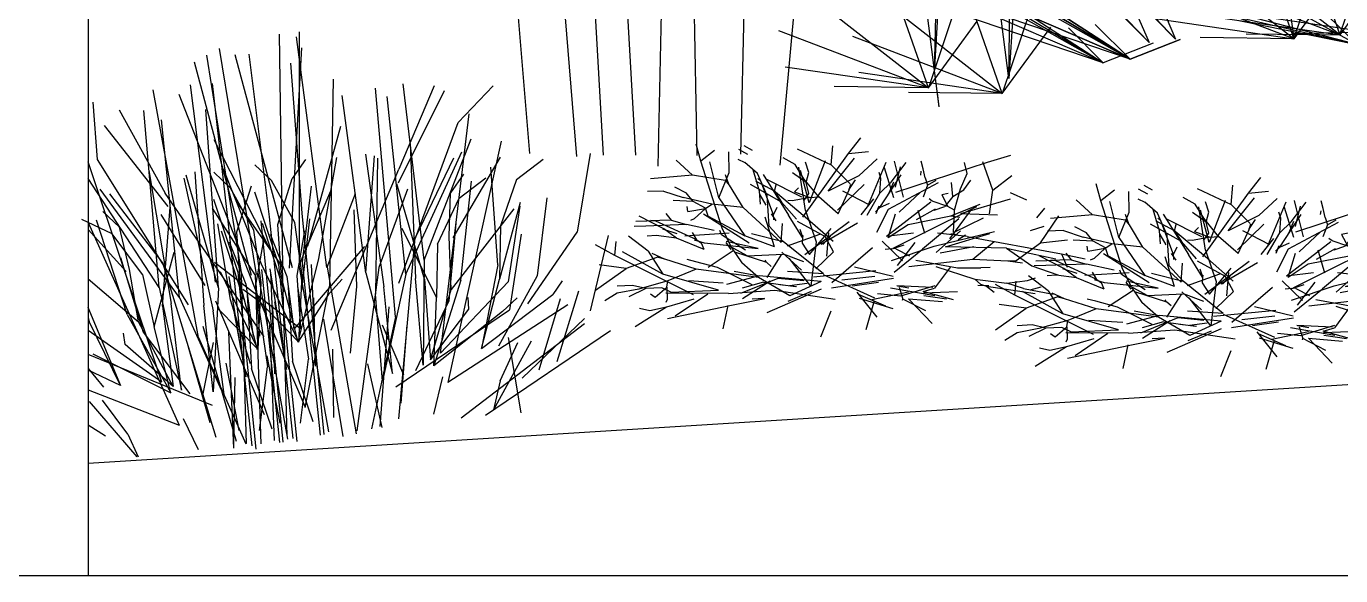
# Model space of a CAD drawing. Header units: millimetres. Extents: x 465413 to 948826, y 2516576 to 3795663.
# Drawn here: x 933660 to 934732, y 2760251 to 2760699 of the extents above; entities that cross this region are included whole.
import ezdxf

# ---------------------------------------------------------------- set-up
doc = ezdxf.new("R2010")
doc.units = ezdxf.units.MM
for name, color, linetype in [('A_Plants', 114, 'Continuous'), ('MUR-POH', 64, 'Continuous'), ('MUR_REZ', 3, 'Continuous'), ('PLO_LIN', 6, 'Continuous')]:
    doc.layers.add(name, color=color, linetype=linetype)

# ---------------------------------------------------------------- blocks, each defined once
blk = doc.blocks.new('krik5')
at = {"layer": 'A_Plants'}
for p, q in [((897153.5, 2750389.6), (897148.3, 2750408.5)), ((897163.5, 2750372.9), (897164.7, 2750395.2)), ((897145.2, 2750364.8), (897136.5, 2750385.4)), ((897153.5, 2750389.6), (897142.4, 2750393.4)), ((897160.8, 2750345), (897149.6, 2750384.7)), ((897172.3, 2750313.6), (897153.5, 2750389.6)), ((897163.5, 2750372.9), (897184.7, 2750389.3)), ((897127.3, 2750356.8), (897121.1, 2750380.6)), ((897150.4, 2750352.2), (897163.5, 2750372.9)), ((897174, 2750365.4), (897177, 2750376.9)), ((897184, 2750371.2), (897191.6, 2750378.2)), ((897130.9, 2750326.8), (897122.5, 2750366)), ((897125.7, 2750362.2), (897127.8, 2750371.4)), ((897133.5, 2750360.5), (897135.3, 2750367.2)), ((897160.8, 2750345), (897145.2, 2750364.8)), ((897205.9, 2750350.8), (897199.1, 2750363.8)), ((897127.3, 2750356.8), (897132.4, 2750343.6)), ((897132.4, 2750343.6), (897133.5, 2750360.5)), ((897150.6, 2750345.6), (897148, 2750357.4)), ((897150.4, 2750345.5), (897150.2, 2750352.2)), ((897208.8, 2750336.8), (897219.8, 2750353)), ((897231.8, 2750333.9), (897236.3, 2750353.2)), ((897137.2, 2750317.6), (897132.4, 2750343.6)), ((897153.7, 2750317), (897150.4, 2750345.5)), ((897160.8, 2750345), (897165, 2750295.5)), ((897191.3, 2750309.7), (897200.7, 2750350.6)), ((897130.9, 2750326.8), (897125.8, 2750332.7)), ((897145.9, 2750330.9), (897146.2, 2750323.2)), ((897153.7, 2750317), (897166.9, 2750335.3)), ((897165, 2750295.5), (897173.6, 2750332.3)), ((897166.1, 2750286.2), (897175, 2750336.2)), ((897191.3, 2750309.7), (897188.3, 2750339.3)), ((897189.6, 2750333), (897208.8, 2750336.8)), ((897208.8, 2750336.8), (897232.3, 2750330.1)), ((897211.8, 2750257.8), (897231.8, 2750333.9)), ((897132.8, 2750322), (897130.9, 2750326.8)), ((897132.2, 2750319.9), (897131.3, 2750328.8)), ((897137.2, 2750317.6), (897132.8, 2750322)), ((897147.4, 2750304.1), (897146.2, 2750323.2)), ((897176.3, 2750302.7), (897186.6, 2750327.8)), ((897195.9, 2750322.6), (897176.8, 2750277.7)), ((897189.9, 2750301.3), (897197.9, 2750325.8)), ((897210.4, 2750313.3), (897218, 2750319.4)), ((897149.4, 2750286.5), (897137.2, 2750317.6)), ((897150.9, 2750264.6), (897153.7, 2750317)), ((897160.4, 2750290.9), (897163.8, 2750318.6)), ((897160.9, 2750287.5), (897177.1, 2750308.5)), ((897170.4, 2750306.2), (897173.7, 2750312.4)), ((897193.1, 2750317.2), (897171.2, 2750299)), ((897172.3, 2750313.6), (897176.4, 2750289.6)), ((897189.9, 2750301.3), (897188.5, 2750308.7)), ((897194.4, 2750304.6), (897211.5, 2750310.5)), ((897205.5, 2750303.8), (897210.4, 2750313.3)), ((897211.5, 2750310.5), (897223.6, 2750316.7)), ((897223.6, 2750316.7), (897232.6, 2750315.1)), ((897121.4, 2750299.2), (897129.6, 2750275)), ((897127.8, 2750302.9), (897128.4, 2750275.3)), ((897148.4, 2750298.4), (897131.9, 2750284.4)), ((897155.7, 2750270.7), (897147.4, 2750304.1)), ((897187.1, 2750307.8), (897164.2, 2750276.7)), ((897175.6, 2750300.4), (897174.4, 2750305.9)), ((897176.3, 2750302.7), (897194.4, 2750304.6)), ((897185.1, 2750266.1), (897189.9, 2750301.3)), ((897194.4, 2750304.6), (897197.6, 2750299.3)), ((897207.4, 2750294.9), (897197.6, 2750299.3)), ((897197.6, 2750299.3), (897202.8, 2750286.8)), ((897205.5, 2750303.8), (897197.8, 2750296.8)), ((897205.5, 2750303.8), (897217, 2750303.6)), ((897208.1, 2750300.3), (897207.4, 2750294.9)), ((897124.6, 2750262.9), (897120.6, 2750290.3)), ((897126.5, 2750275.5), (897122.5, 2750293.6)), ((897188.7, 2750273.3), (897196.3, 2750289.2)), ((897195.3, 2750288), (897197.8, 2750296.8)), ((897217.3, 2750292.7), (897198.1, 2750250.6)), ((897202.8, 2750286.8), (897204.8, 2750284.4)), ((897215.9, 2750283.8), (897219.7, 2750291.2)), ((897124.6, 2750262.9), (897103.2, 2750280.7)), ((897113.9, 2750276.2), (897124.6, 2750258.2)), ((897125.7, 2750284.3), (897134.1, 2750248.6)), ((897127.4, 2750256.7), (897134, 2750285)), ((897129.6, 2750275), (897131.9, 2750284.4)), ((897132.5, 2750283), (897135.7, 2750254)), ((897146.9, 2750252.5), (897164.2, 2750276.7)), ((897156.5, 2750250.9), (897166.1, 2750286.2)), ((897176.8, 2750277.7), (897166.1, 2750252.4)), ((897176.5, 2750247.9), (897202.2, 2750285.8)), ((897176.9, 2750279.4), (897195.8, 2750275.1)), ((897195.5, 2750259.5), (897210.6, 2750277.7)), ((897215.9, 2750283.8), (897206.4, 2750279.6)), ((897222.1, 2750282.4), (897215.9, 2750283.8)), ((897222.1, 2750282.4), (897229.6, 2750281.1)), ((897224.6, 2750278.8), (897227.6, 2750279.3)), ((897229.6, 2750281.1), (897235.8, 2750280)), ((897169.9, 2750270.8), (897152.2, 2750255.1)), ((897165.8, 2750255), (897159.5, 2750265.8)), ((897175.4, 2750249.2), (897185.1, 2750266.1)), ((897176.5, 2750247.9), (897177.9, 2750270.1)), ((897220.2, 2750254.4), (897235.6, 2750267.5)), ((897123.6, 2750257.9), (897124.6, 2750258.2)), ((897134.3, 2750255.8), (897124.6, 2750258.2)), ((897130, 2750263.1), (897125.5, 2750233)), ((897130.3, 2750237.7), (897127.4, 2750256.7)), ((897135.5, 2750254.5), (897133.4, 2750263.6)), ((897155.6, 2750259.8), (897172.6, 2750244.2)), ((897165.8, 2750255), (897166.2, 2750252.9)), ((897166.2, 2750252.9), (897168.7, 2750262)), ((897175.4, 2750249.2), (897194.4, 2750256.3)), ((897200.1, 2750243.9), (897225.6, 2750262.9)), ((897207.3, 2750255.7), (897232.3, 2750249.7)), ((897207.4, 2750263.6), (897230.5, 2750259.3)), ((897211.7, 2750252.3), (897220.5, 2750256.6)), ((897216.1, 2750257.7), (897232.4, 2750262.7)), ((897230.5, 2750259.3), (897237.3, 2750258.1)), ((897117.2, 2750249.8), (897127.2, 2750222.8)), ((897119.6, 2750244), (897130.6, 2750222.2)), ((897137.3, 2750200.6), (897142.1, 2750251.5)), ((897143.5, 2750251.4), (897153, 2750220.3)), ((897166, 2750251.8), (897165.8, 2750246.1)), ((897166, 2750251.8), (897166.2, 2750252.9)), ((897198.1, 2750250.6), (897179.9, 2750239.9)), ((897194.7, 2750233.2), (897211.9, 2750244.7)), ((897197, 2750240.2), (897200.1, 2750243.9)), ((897200.1, 2750243.9), (897203.3, 2750252)), ((897201.9, 2750234.2), (897236.7, 2750251.3)), ((897220.2, 2750254.4), (897211.9, 2750244.7)), ((897211.9, 2750244.7), (897223.7, 2750246.3)), ((897223.7, 2750246.3), (897228.7, 2750245)), ((897227.1, 2750228.4), (897239.9, 2750244.3)), ((897124.6, 2750234.7), (897101.4, 2750226.6)), ((897132.4, 2750221.1), (897111.1, 2750236.2)), ((897126.8, 2750235.4), (897148.3, 2750194.7)), ((897137.7, 2750217.8), (897139.5, 2750239.3)), ((897141.5, 2750201.1), (897168.1, 2750236)), ((897144.3, 2750236.4), (897142.9, 2750209.5)), ((897147.2, 2750186.5), (897149.2, 2750237.7)), ((897195.1, 2750228.3), (897207.6, 2750239.5)), ((897195.5, 2750240.8), (897201.5, 2750243.5)), ((897202.9, 2750235.4), (897215.2, 2750214.7)), ((897245.6, 2750221.1), (897246.4, 2750237.4)), ((897188.5, 2750225), (897173, 2750194.1)), ((897219.6, 2750232.2), (897200.2, 2750209.4)), ((897227.1, 2750228.4), (897216, 2750202.7)), ((897216, 2750202.7), (897241.5, 2750225.7)), ((897216.2, 2750219.5), (897223.9, 2750225.4)), ((897245.6, 2750221.1), (897257.7, 2750232)), ((897190, 2750218.4), (897165.4, 2750180.7)), ((897196.2, 2750180.8), (897245.6, 2750221.1)), ((897197.1, 2750209.8), (897216.1, 2750219.8)), ((897216.1, 2750219.8), (897220.7, 2750221.4)), ((897237.2, 2750206.4), (897220.8, 2750221)), ((897138.2, 2750154.4), (897127.8, 2750203.2)), ((897153.5, 2750188.8), (897166.4, 2750204)), ((897163.2, 2750198.3), (897182, 2750201.2)), ((897165.4, 2750184.3), (897185.4, 2750203.3)), ((897166.4, 2750204), (897179.4, 2750198.1)), ((897180.8, 2750203.9), (897172.8, 2750195.6)), ((897174.9, 2750204.3), (897194.4, 2750184.4)), ((897197.1, 2750209.8), (897211.8, 2750194.7)), ((897240.9, 2750201.8), (897207.5, 2750186.8)), ((897237.2, 2750206.4), (897252.8, 2750208.8)), ((897251.9, 2750179.6), (897237.2, 2750206.4)), ((897118.2, 2750198.9), (897097.7, 2750189.2)), ((897136.7, 2750192.3), (897120, 2750146.8)), ((897142.9, 2750192.6), (897132.8, 2750166.4)), ((897175.3, 2750190.4), (897139.7, 2750183.8)), ((897142.9, 2750192.6), (897150.5, 2750142.4)), ((897148.9, 2750194.7), (897177.3, 2750163.6)), ((897148.9, 2750194.7), (897152.8, 2750165.6)), ((897181.3, 2750193.5), (897173.3, 2750166.6)), ((897201.3, 2750183.4), (897175.3, 2750190.4)), ((897193.2, 2750176), (897179.4, 2750198.1)), ((897211.8, 2750187.6), (897211.8, 2750194.7)), ((897211.8, 2750194.7), (897227.4, 2750183.5)), ((897135.2, 2750183.9), (897128.4, 2750164.4)), ((897163.5, 2750167.5), (897139.7, 2750183.6)), ((897142, 2750181), (897140.8, 2750166.6)), ((897159.8, 2750179.5), (897167, 2750163.2)), ((897175.1, 2750178.9), (897165.4, 2750184.3)), ((897179, 2750179.6), (897175.1, 2750178.9)), ((897179.8, 2750179.6), (897179, 2750179.6)), ((897179.5, 2750179.6), (897198.6, 2750169.2)), ((897179.8, 2750179.6), (897181.1, 2750180.4)), ((897186.4, 2750177.8), (897179.8, 2750179.6)), ((897194.4, 2750184.4), (897219.6, 2750158)), ((897201.3, 2750183.4), (897237.1, 2750180.1)), ((897207.5, 2750186.8), (897234.3, 2750181.3)), ((897209.3, 2750182.3), (897215.1, 2750186.9)), ((897211.8, 2750187.6), (897210, 2750173.2)), ((897217.2, 2750175.3), (897211.8, 2750187.6)), ((897212.4, 2750181.1), (897228.6, 2750153.4)), ((897215.1, 2750186.9), (897224.2, 2750185.2)), ((897224.2, 2750185.2), (897232.2, 2750187.9)), ((897224.2, 2750185.2), (897232.8, 2750174.5)), ((897227.4, 2750183.5), (897239.3, 2750177.2)), ((897232.2, 2750187.9), (897240.7, 2750185.8)), ((897142.6, 2750158.8), (897140, 2750172.2)), ((897145.3, 2750145.5), (897140.1, 2750171.4)), ((897144.2, 2750178.6), (897147.6, 2750157.4)), ((897168.6, 2750162), (897153.1, 2750177.1)), ((897194.9, 2750175.5), (897209.5, 2750164.3)), ((897232.7, 2750150.6), (897198.6, 2750169.2)), ((897210, 2750173.2), (897210.5, 2750169.5)), ((897217.2, 2750175.3), (897220.2, 2750178.8)), ((897239.3, 2750177.2), (897245.4, 2750167.7)), ((897132.8, 2750166.4), (897149.2, 2750141.8)), ((897167, 2750161.7), (897148.8, 2750148.4)), ((897167.5, 2750133.5), (897167, 2750163.2)), ((897176.5, 2750161.9), (897192.1, 2750163.9)), ((897176.5, 2750161.9), (897206.9, 2750132.6)), ((897177.3, 2750163.6), (897190.5, 2750153)), ((897185.3, 2750138.3), (897177.3, 2750163.6)), ((897194.6, 2750159), (897200.5, 2750155.6)), ((897199.5, 2750157.1), (897205.6, 2750160.5)), ((897218.7, 2750159), (897209.5, 2750164.3)), ((897209.5, 2750164.3), (897225.2, 2750139.8)), ((897218.7, 2750159), (897224.9, 2750161.1)), ((897218.7, 2750159), (897222.8, 2750152.1)), ((897145.6, 2750151), (897132.6, 2750127.6)), ((897147.6, 2750157.4), (897137.1, 2750126.4)), ((897137.6, 2750116.6), (897138.2, 2750154.4)), ((897157.7, 2750152.5), (897161, 2750149.4)), ((897161.6, 2750148.7), (897161, 2750149.4)), ((897171.2, 2750123.5), (897161.3, 2750149)), ((897161.6, 2750148.7), (897163, 2750148.1)), ((897173.5, 2750156.2), (897198, 2750150.1)), ((897173.5, 2750156.2), (897183.8, 2750132.6)), ((897190.5, 2750153), (897215.6, 2750152.8)), ((897195.5, 2750157.1), (897199.5, 2750157.1)), ((897199.5, 2750157.1), (897227.5, 2750148.3)), ((897207.8, 2750151.6), (897216.4, 2750147.1)), ((897215.6, 2750152.8), (897233.8, 2750146)), ((897227.9, 2750144.2), (897222.8, 2750152.1)), ((897227.5, 2750148.3), (897229.9, 2750146)), ((897127.9, 2750117), (897131.8, 2750145.8)), ((897131.9, 2750145.3), (897131.8, 2750135.6)), ((897145.3, 2750145.5), (897141.3, 2750128)), ((897150.5, 2750142.4), (897145.2, 2750115.5)), ((897149.2, 2750141.8), (897159, 2750091.4)), ((897149.2, 2750141.8), (897161.9, 2750129)), ((897155.7, 2750122.2), (897150.5, 2750142.4)), ((897172.9, 2750142.8), (897180.1, 2750117.3)), ((897180, 2750099.3), (897172.9, 2750142.8)), ((897208.8, 2750146.9), (897219.5, 2750146.8)), ((897219.5, 2750146.8), (897237.1, 2750142.8)), ((897233.8, 2750146), (897243.5, 2750136.3)), ((897254.7, 2750131.7), (897250.2, 2750138.8)), ((897252.8, 2750143.2), (897257.1, 2750136.6)), ((897143.7, 2750136.2), (897159.5, 2750109)), ((897174.5, 2750121.4), (897161.9, 2750129)), ((897167.5, 2750133.5), (897177.3, 2750117.9)), ((897172.1, 2750132.4), (897185.7, 2750113.7)), ((897177.6, 2750135.8), (897203.4, 2750100.2)), ((897216, 2750113.4), (897183.8, 2750132.6)), ((897201.7, 2750103.8), (897183.8, 2750132.6)), ((897206.9, 2750132.6), (897225.8, 2750122.7)), ((897206.9, 2750132.6), (897211.2, 2750107.4)), ((897246.6, 2750130.7), (897243.5, 2750136.3)), ((897128.1, 2750115.3), (897109.3, 2750110.2)), ((897120.5, 2750065.6), (897127.9, 2750117)), ((897137.6, 2750116.6), (897141.1, 2750065.5)), ((897172.2, 2750122.5), (897160, 2750101.3)), ((897179.2, 2750117), (897173.4, 2750120.7)), ((897174.5, 2750121.4), (897191.1, 2750114.6)), ((897186.9, 2750083.8), (897187, 2750120)), ((897216, 2750113.4), (897236, 2750123.1)), ((897225.7, 2750122.4), (897234.3, 2750120)), ((897225.8, 2750122.7), (897230, 2750119.7)), ((897229.9, 2750119.4), (897235.7, 2750093.1)), ((897236, 2750123.1), (897252.9, 2750123.7)), ((897141, 2750108.5), (897156.7, 2750064.1)), ((897141.6, 2750069.8), (897141, 2750108.5)), ((897146.5, 2750112.6), (897149.9, 2750084.9)), ((897159.5, 2750109), (897165.2, 2750091.6)), ((897185.7, 2750113.7), (897189.5, 2750112.5)), ((897189.7, 2750107.9), (897195.8, 2750085.9)), ((897191.1, 2750114.6), (897246.8, 2750100.5)), ((897208, 2750101.9), (897211.2, 2750107.4)), ((897211.2, 2750107.4), (897218, 2750084.4)), ((897216, 2750113.4), (897245.8, 2750107.8)), ((897254.7, 2750112.3), (897246.8, 2750100.5)), ((897138.3, 2750099.8), (897121.8, 2750071.9)), ((897174.7, 2750099), (897179.9, 2750097)), ((897174.7, 2750099), (897185.4, 2750077)), ((897182.9, 2750093.4), (897179.9, 2750097)), ((897183, 2750091.3), (897180, 2750099.3)), ((897208, 2750101.9), (897200.2, 2750092.4)), ((897201.7, 2750103.8), (897208.2, 2750102)), ((897206.5, 2750087.4), (897208, 2750101.9)), ((897208.2, 2750102), (897214.3, 2750092.4)), ((897246.8, 2750100.5), (897260.9, 2750097.7)), ((897134.9, 2750088), (897129.6, 2750065.4)), ((897138.3, 2750087.9), (897174.2, 2750026)), ((897159, 2750091.4), (897151, 2750067.9)), ((897159, 2750091.4), (897168.9, 2750066.3)), ((897165.2, 2750091.6), (897167.4, 2750084.7)), ((897182.9, 2750093.4), (897200.2, 2750060.9)), ((897182.9, 2750093.4), (897189, 2750090.3)), ((897200.3, 2750073.5), (897195.8, 2750085.9)), ((897195.8, 2750085.9), (897196.7, 2750052.7)), ((897200.2, 2750092.4), (897198.9, 2750089.1)), ((897206.5, 2750087.4), (897210.4, 2750087.3)), ((897214.3, 2750092.4), (897221.7, 2750087.2)), ((897214.3, 2750092.4), (897216, 2750076.2)), ((897224.3, 2750068.6), (897218, 2750084.4)), ((897227.1, 2750077.8), (897221.7, 2750087.2)), ((897235.7, 2750093.1), (897234.9, 2750058.8)), ((897235.7, 2750093.1), (897248.7, 2750080.6)), ((897185.4, 2750077), (897193.5, 2750067.1)), ((897185.4, 2750077), (897188.5, 2750060.5)), ((897188.8, 2750077.8), (897193.2, 2750066.4)), ((897200.3, 2750073.5), (897200.4, 2750064.4)), ((897206, 2750069.4), (897200.3, 2750073.5)), ((897129.6, 2750065.4), (897115.3, 2750038.9)), ((897129.6, 2750065.4), (897127.4, 2750051.7)), ((897135.9, 2750066.4), (897133.4, 2750065.1)), ((897146, 2750066.6), (897135.9, 2750066.4)), ((897138.4, 2750056.7), (897146, 2750066.6)), ((897141.6, 2750069.8), (897145.6, 2750062.5)), ((897145.6, 2750062.5), (897145.9, 2750049.5)), ((897151, 2750067.9), (897145.8, 2750043.8)), ((897146, 2750066.6), (897151, 2750067.9)), ((897176.2, 2750053.3), (897156.7, 2750064.1)), ((897156.7, 2750064.1), (897176.8, 2750032.4)), ((897168.8, 2750066.2), (897174.1, 2750056.5)), ((897168.9, 2750066.3), (897170.8, 2750060.2)), ((897193.5, 2750067.1), (897205.1, 2750047.8)), ((897200.4, 2750064.4), (897200.7, 2750053.6)), ((897224.3, 2750068.6), (897224.6, 2750055.7)), ((897127.4, 2750051.7), (897129.9, 2750043.3)), ((897141.3, 2750053.1), (897138.4, 2750056.7)), ((897170.6, 2750060), (897163.1, 2750034.4)), ((897176.2, 2750053.3), (897189.3, 2750038.1)), ((897188.5, 2750060.5), (897188.4, 2750053.3)), ((897196.7, 2750052.7), (897197, 2750043)), ((897200.2, 2750060.9), (897201, 2750056.9)), ((897200.7, 2750053.6), (897200.9, 2750044.7)), ((897145.9, 2750049.5), (897139.9, 2750035.3)), ((897145.8, 2750043.8), (897143.4, 2750026)), ((897145.9, 2750049.5), (897149.1, 2750038.7)), ((897147, 2750008.6), (897163.1, 2750034.4)), ((897149.1, 2750038.7), (897149.1, 2750026.3)), ((897163.1, 2750034.4), (897167.4, 2750012.8)), ((897143.4, 2750026), (897137.9, 2750015.6)), ((897174.2, 2750026), (897185.6, 2750027.8)), ((897174.2, 2750026), (897183.8, 2750010.7))]:
    blk.add_line(p, q, dxfattribs=at)
blk = doc.blocks.new('krik2')
at = {"layer": 'A_Plants'}
for p, q in [((895837.02, 2750047.61), (895836.66, 2750009.33)), ((895825.98, 2750008.86), (895849.46, 2750032.69)), ((895830.68, 2750031.64), (895825.98, 2750008.86)), ((895836.66, 2750009.33), (895860.26, 2750033.16)), ((895841.48, 2750032.11), (895836.66, 2750009.33)), ((895874.82, 2750009.45), (895923.43, 2750033.28)), ((895874.82, 2750009.45), (895923.43, 2750033.28)), ((895905.23, 2750032.22), (895874.82, 2750009.45)), ((895905.23, 2750032.22), (895874.82, 2750009.45)), ((895881.16, 2750009.45), (895929.77, 2750033.28)), ((895911.57, 2750032.22), (895881.16, 2750009.45)), ((895945.62, 2750032.69), (895922.02, 2750008.86)), ((895922.02, 2750008.86), (895926.84, 2750031.64)), ((895825.98, 2750008.86), (895816.7, 2750027.76)), ((895822.22, 2750006.16), (895881.75, 2750029.99)), ((895853.34, 2750028.94), (895822.22, 2750006.16)), ((895836.66, 2750009.33), (895827.39, 2750028.23)), ((895875.88, 2750029.17), (895863.79, 2750012.73)), ((895863.79, 2750012.73), (895876.23, 2750029.17)), ((895868.13, 2750028.23), (895863.79, 2750012.73)), ((895882.22, 2750029.17), (895870.01, 2750012.73)), ((895870.01, 2750012.73), (895882.57, 2750029.17)), ((895874.47, 2750028.23), (895870.01, 2750012.73)), ((895874.82, 2750009.45), (895897.13, 2750028.35)), ((895897.13, 2750028.35), (895874.82, 2750009.45)), ((895903.47, 2750028.35), (895881.16, 2750009.45)), ((895928.83, 2750029.17), (895905.23, 2750005.34)), ((895905.23, 2750005.34), (895910.05, 2750028.12)), ((895912.87, 2750027.76), (895922.02, 2750008.86)), ((895920.15, 2750012.03), (895917.68, 2750028.47)), ((895920.15, 2750028.59), (895920.15, 2750012.03)), ((895822.22, 2750006.16), (895837.13, 2750025.06)), ((895858.62, 2750026.35), (895825.98, 2750008.86)), ((895836.66, 2750009.33), (895869.3, 2750026.82)), ((895904.41, 2750026.94), (895874.82, 2750009.45)), ((895874.82, 2750009.45), (895904.41, 2750026.94)), ((895881.16, 2750009.45), (895910.75, 2750026.94)), ((895903.24, 2750008.62), (895900.89, 2750025.06)), ((895903.24, 2750008.62), (895903.24, 2750025.06)), ((895920.15, 2750012.03), (895917.21, 2750027.65)), ((895922.02, 2750008.86), (895954.66, 2750026.35)), ((895812.83, 2750022.71), (895825.98, 2750008.86)), ((895869.89, 2750023.77), (895822.22, 2750006.16)), ((895823.51, 2750023.18), (895836.66, 2750009.33)), ((895892.44, 2750023.3), (895874.82, 2750009.45)), ((895874.82, 2750009.45), (895892.44, 2750023.3)), ((895881.16, 2750009.45), (895898.78, 2750023.3)), ((895896.08, 2750024.24), (895905.23, 2750005.34)), ((895900.3, 2750024.12), (895903.24, 2750008.62)), ((895905.23, 2750005.34), (895937.87, 2750022.83)), ((895922.02, 2750008.86), (895908.87, 2750022.71)), ((895905.23, 2750005.34), (895892.08, 2750019.19)), ((895815.06, 2750007.45), (895847.35, 2750016.49)), ((895858.15, 2750017.78), (895825.98, 2750008.86)), ((895868.84, 2750018.37), (895836.66, 2750009.33)), ((895881.87, 2750018.49), (895874.82, 2750009.45)), ((895874.82, 2750009.45), (895881.87, 2750018.49)), ((895881.16, 2750009.45), (895888.09, 2750018.49)), ((895922.02, 2750008.86), (895954.31, 2750017.78)), ((895848.76, 2750015.2), (895822.22, 2750006.16)), ((895874.82, 2750009.45), (895862.73, 2750012.5)), ((895862.73, 2750012.5), (895874.82, 2750009.45)), ((895869.07, 2750012.5), (895881.16, 2750009.45)), ((895905.23, 2750005.34), (895937.52, 2750014.38)), ((895807.78, 2750007.45), (895836.55, 2750010.5)), ((895847.47, 2750011.91), (895825.98, 2750008.86)), ((895836.66, 2750009.33), (895858.15, 2750012.38)), ((895920.15, 2750012.03), (895920.15, 2750004.16)), ((895922.02, 2750008.86), (895943.63, 2750011.91)), ((895905.23, 2750005.34), (895926.72, 2750008.39)), ((895920.15, 2750007.45), (895920.15, 2750004.16))]:
    blk.add_line(p, q, dxfattribs=at)

msp = doc.modelspace()

# ---------------------------------------------------------------- linework, layer by layer
at = {"color": 1}
for p, q in [((934202.9, 2760793.5), (934206.7, 2760593.4)), ((934070.6, 2760595.1), (934056.6, 2760763.6)), ((934094.7, 2760761.1), (934108.7, 2760592.6)), ((934120.6, 2760762.1), (934130.4, 2760593.7)), ((934242.5, 2760594.4), (934246.7, 2760762.8)), ((934178.6, 2760753.1), (934175, 2760584.7)), ((934274.8, 2760585.5), (934290.1, 2760753.8)), ((934148.6, 2760735), (934156.8, 2760593.6))]:
    msp.add_line(p, q, dxfattribs=at)
at = {"layer": 'A_Plants'}
for p, q in [((933866.2, 2760692.4), (933868.9, 2760502.6)), ((933882.6, 2760694.1), (933882.4, 2760504)), ((933880.1, 2760690.2), (933904.7, 2760502.2)), ((933806.9, 2760675.2), (933835.6, 2760496.5)), ((933817.3, 2760680.6), (933847.4, 2760496.3)), ((933877.1, 2760501.8), (933830.4, 2760675.5)), ((933841.4, 2760676.1), (933858, 2760543.5)), ((933874.6, 2760501.6), (933884.8, 2760681.1)), ((933843.7, 2760495.7), (933797.1, 2760669.4)), ((933875.5, 2760668.6), (933884.7, 2760546.3)), ((933793.6, 2760651), (933814.1, 2760490.2)), ((933811.5, 2760652.2), (933824.7, 2760537.4)), ((933910.3, 2760655.7), (933907.3, 2760487)), ((933992.6, 2760650.3), (933963.7, 2760582.2)), ((933984.4, 2760508), (933967.2, 2760651.9)), ((934012.2, 2760620.4), (934040.7, 2760650.1)), ((933800.4, 2760445.2), (933763.6, 2760647)), ((933784.4, 2760643.5), (933848, 2760480.9)), ((933936.9, 2760497.9), (933917.5, 2760642.3)), ((933961.1, 2760461.8), (933944.9, 2760648.3)), ((933969.5, 2760496.7), (933954.4, 2760641.5)), ((933963.6, 2760571.1), (934001, 2760646.4)), ((933718.1, 2760590.1), (933714.5, 2760637)), ((933735.9, 2760630.6), (933773.4, 2760562.6)), ((933768.3, 2760485.8), (933755.8, 2760630.1)), ((933816.8, 2760485.6), (933806.4, 2760630.8)), ((933775.8, 2760551.8), (933723.8, 2760617.8)), ((933785.1, 2760477.7), (933770.4, 2760622.6)), ((933963.7, 2760489.4), (934012.2, 2760620.4)), ((933997.8, 2760432.3), (934021, 2760627.4)), ((933916.1, 2760617.1), (933889.4, 2760519.5)), ((933984.4, 2760508), (934022.7, 2760606.9)), ((933812.9, 2760606.4), (933858.9, 2760516.4)), ((933969.5, 2760496.7), (934015.1, 2760596.5)), ((933973, 2760603.2), (933977.3, 2760493.2)), ((934047.2, 2760605.1), (934003.7, 2760408.3)), ((933770.5, 2760408.8), (933710.4, 2760588.2)), ((933792.3, 2760471.7), (933718.1, 2760590.1)), ((933846.3, 2760585.8), (933859.9, 2760573)), ((933887.6, 2760590.1), (933876.9, 2760574.8)), ((933898.7, 2760509.6), (933913.2, 2760591.7)), ((933936.5, 2760594.4), (933951.6, 2760486.4)), ((933936.9, 2760497.9), (933944, 2760593.1)), ((933946.4, 2760591.2), (933944.9, 2760480.5)), ((934008.3, 2760591.2), (933977, 2760526.3)), ((934008, 2760526.3), (934046.6, 2760592.1)), ((934059.8, 2760573.8), (934081.4, 2760590.4)), ((934119.9, 2760595), (934109.1, 2760531)), ((933768.3, 2760485.8), (933710.6, 2760574.8)), ((933760, 2760581.3), (933778.2, 2760472.7)), ((933788.5, 2760574.9), (933812.5, 2760466.8)), ((933816.8, 2760485.6), (933790.5, 2760577.3)), ((933797.6, 2760580.1), (933804.8, 2760471.3)), ((933812.9, 2760579.7), (933826.5, 2760566.9)), ((933851.8, 2760504.8), (933820.9, 2760582.2)), ((933865.2, 2760537.3), (933876.9, 2760574.8)), ((933908.6, 2760451.1), (933963.7, 2760582.2)), ((934016.5, 2760578.2), (934005.8, 2760562.9)), ((934013, 2760558.6), (934034.6, 2760575.2)), ((934044.5, 2760504.2), (934038.7, 2760583.8)), ((933785.1, 2760477.7), (933720.2, 2760566.1)), ((933845.7, 2760532.6), (933826.5, 2760566.9)), ((933831.8, 2760531.2), (933843.6, 2760568.7)), ((933879, 2760538.7), (933859.9, 2760573)), ((933882.4, 2760504), (933908.3, 2760564.5)), ((933892.4, 2760568.5), (933885, 2760506.5)), ((933970.8, 2760566.1), (933947.5, 2760502.2)), ((933984.7, 2760492.6), (933962.2, 2760570.2)), ((934014.3, 2760491.7), (934023.1, 2760572.4)), ((934059.8, 2760573.8), (934046.6, 2760536.1)), ((933727.8, 2760562.3), (933771.7, 2760505.2)), ((933854, 2760445.5), (933773.4, 2760562.6)), ((933812.7, 2760557.7), (933832.5, 2760498.4)), ((933868.9, 2760502.6), (933831.2, 2760556.6)), ((933846, 2760563.8), (933865.8, 2760504.5)), ((933905.4, 2760502.3), (933928.5, 2760562.5)), ((933995.3, 2760521.1), (934013, 2760558.6)), ((934004.9, 2760527.4), (934005.8, 2760562.9)), ((934062.8, 2760555), (934045.9, 2760492.5)), ((934084.4, 2760559), (934076.5, 2760495.4)), ((933722.5, 2760547.9), (933736.1, 2760535.1)), ((933769.7, 2760545.4), (933805.6, 2760487.5)), ((933771.1, 2760470.6), (933777.3, 2760551.2)), ((933846.7, 2760496.2), (933811.9, 2760550.5)), ((933858, 2760543.5), (933877.3, 2760362.9)), ((933884.7, 2760546.3), (933902.7, 2760365.9)), ((933927.1, 2760549.1), (933929.4, 2760486.7)), ((934057.5, 2760549.9), (934006.4, 2760484.1)), ((934062.4, 2760552), (934052.8, 2760490.4)), ((933730, 2760529.5), (933705.4, 2760541.3)), ((933710.4, 2760538.9), (933784.8, 2760373.7)), ((933741.4, 2760498.9), (933710.4, 2760533.1)), ((933742.3, 2760463.7), (933717.2, 2760540.8)), ((933744.2, 2760500.6), (933736.1, 2760535.1)), ((933815.9, 2760537.7), (933826.4, 2760476.1)), ((933837.4, 2760476.1), (933819.3, 2760531.8)), ((933824.7, 2760537.4), (933843.9, 2760356.8)), ((933851.6, 2760489.8), (933845.7, 2760532.6)), ((933851.4, 2760540.2), (933869.3, 2760359.8)), ((933870.7, 2760482.2), (933852.6, 2760537.9)), ((933868.1, 2760494.2), (933865.2, 2760537.3)), ((933884.9, 2760495.9), (933879, 2760538.7)), ((933886.9, 2760532.1), (933880.5, 2760495.5)), ((933884.8, 2760483.6), (933891.1, 2760541.9)), ((933994.6, 2760477.6), (933966.5, 2760533.9)), ((934010.2, 2760538.4), (934004.5, 2760475.1)), ((934046.6, 2760536.1), (934045.9, 2760492.5)), ((933754.9, 2760496.4), (933730, 2760529.5)), ((933825.4, 2760523), (933839.1, 2760488.6)), ((933834.8, 2760488.1), (933831.8, 2760531.2)), ((933853.6, 2760526), (933847.2, 2760489.4)), ((933858.8, 2760529.2), (933872.5, 2760494.7)), ((933963.7, 2760378.8), (933977, 2760526.3)), ((933995.3, 2760521.1), (933994.6, 2760477.6)), ((934006.4, 2760484.1), (934004.9, 2760527.4)), ((934063.6, 2760529.3), (934054, 2760467.7)), ((934068.9, 2760472.4), (934109.1, 2760531)), ((934134.5, 2760528.2), (934119.7, 2760466.7)), ((933736.8, 2760510.2), (933755.3, 2760449.4)), ((933764.4, 2760453.9), (933780.5, 2760514.7)), ((933935.9, 2760519.2), (933878.3, 2760451.9)), ((933751.6, 2760457.9), (933744.2, 2760500.6)), ((933814.9, 2760363.5), (933771.7, 2760505.2)), ((933813.5, 2760506.6), (933883.5, 2760452.4)), ((933851.7, 2760500.4), (933866.4, 2760359.5)), ((933882.3, 2760441.3), (933851.8, 2760504.8)), ((933868.3, 2760442.3), (933858.8, 2760501)), ((933865.8, 2760504.5), (933880.5, 2760360.3)), ((933872.8, 2760364.8), (933868.9, 2760502.6)), ((933881.8, 2760441.2), (933898.7, 2760509.6)), ((933906.7, 2760368.3), (933882.4, 2760504)), ((933885, 2760506.5), (933899.7, 2760365.6)), ((933895.3, 2760445.1), (933892.7, 2760504.5)), ((933905.4, 2760502.3), (933929, 2760366.6)), ((933947.5, 2760502.2), (933929.6, 2760369.1)), ((933984.4, 2760508), (933983.5, 2760422.4)), ((934044.5, 2760504.2), (934031.2, 2760436.2)), ((933710.4, 2760492.9), (933751.6, 2760457.9)), ((933754.9, 2760496.4), (933764.4, 2760453.9)), ((933849, 2760435.2), (933818.5, 2760498.7)), ((933834.9, 2760436.2), (933825.4, 2760494.9)), ((933832.5, 2760498.4), (933847.2, 2760354.2)), ((933839.5, 2760358.7), (933835.6, 2760496.5)), ((933846.7, 2760496.2), (933851.3, 2760358.5)), ((933847.2, 2760489.4), (933850.2, 2760446.3)), ((933849, 2760435.2), (933851.6, 2760489.8)), ((933873.4, 2760362.2), (933849.1, 2760497.9)), ((933862, 2760439), (933859.3, 2760498.4)), ((933881.8, 2760441.2), (933868.1, 2760494.2)), ((933872.5, 2760494.7), (933878.3, 2760451.9)), ((933880.5, 2760495.5), (933883.5, 2760452.4)), ((933882.3, 2760441.3), (933884.9, 2760495.9)), ((933917.6, 2760492.7), (933907.2, 2760481.1)), ((933936.9, 2760497.9), (933958.5, 2760415.8)), ((933969.5, 2760496.7), (933950.4, 2760409.6)), ((933983.5, 2760422.4), (933977.3, 2760493.2)), ((933984.7, 2760492.6), (933989.6, 2760426.9)), ((934014.3, 2760491.7), (933992.4, 2760422)), ((933997.8, 2760432.3), (934052.8, 2760490.4)), ((934031.2, 2760436.2), (934045.9, 2760492.5)), ((934076.5, 2760495.4), (934045.1, 2760437.9)), ((934096.9, 2760491.2), (934089.4, 2760480)), ((933768.3, 2760485.8), (933786.5, 2760402.1)), ((933816.8, 2760485.6), (933812.4, 2760400.7)), ((933848.5, 2760435.1), (933834.8, 2760488.1)), ((933836.7, 2760484.4), (933849.3, 2760475.2)), ((933839.1, 2760488.6), (933845, 2760445.8)), ((933840.2, 2760479.9), (933843.6, 2760419.8)), ((933887.7, 2760388.1), (933848, 2760480.9)), ((933848, 2760480.7), (933856.8, 2760421.2)), ((933873.5, 2760486), (933877, 2760425.9)), ((933881.3, 2760486.8), (933890.1, 2760427.3)), ((933881.8, 2760441.2), (933907.2, 2760481.1)), ((933887.4, 2760388.1), (933907.3, 2760487)), ((933929.4, 2760486.7), (933924.1, 2760432.3)), ((933950.4, 2760409.6), (933944.9, 2760480.5)), ((933958.5, 2760415.8), (933951.6, 2760486.4)), ((933989.6, 2760426.9), (934006.4, 2760484.1)), ((934031.2, 2760436.2), (934089.4, 2760480)), ((934093, 2760425.6), (934110.5, 2760483)), ((933710.2, 2760469.7), (933737, 2760405.9)), ((933771.1, 2760470.6), (933779.7, 2760405.2)), ((933786.5, 2760402.1), (933778.2, 2760472.7)), ((933785.1, 2760477.7), (933821.6, 2760396.4)), ((933812.4, 2760400.7), (933804.8, 2760471.3)), ((933854.3, 2760382), (933814.7, 2760474.8)), ((933849, 2760435.2), (933815.9, 2760469.1)), ((933826.4, 2760476.1), (933842.7, 2760423.9)), ((933839.2, 2760413), (933829.2, 2760468)), ((933882.3, 2760441.3), (933849.3, 2760475.2)), ((933862.6, 2760415.5), (933861.1, 2760471.3)), ((933872.5, 2760419.1), (933862.6, 2760474.1)), ((933895.9, 2760421.6), (933894.4, 2760477.4)), ((933955.7, 2760470), (933948.2, 2760372.5)), ((933961.3, 2760405), (934054, 2760467.7)), ((934004.5, 2760475.1), (933977.4, 2760418)), ((933989.6, 2760426.9), (934020.8, 2760468.2)), ((933992.4, 2760422), (933994.6, 2760477.6)), ((934101.5, 2760471.6), (934003.7, 2760408.3)), ((934020.8, 2760468.2), (934020.4, 2760477.7)), ((934060.3, 2760477.3), (934048.3, 2760466.3)), ((934078.3, 2760418.7), (934095.7, 2760476.8)), ((933710.4, 2760461.4), (933711.2, 2760458.1)), ((933710.4, 2760459.5), (933711.2, 2760458.1)), ((933737, 2760405.9), (933711.2, 2760458.1)), ((933742.3, 2760463.7), (933777.9, 2760399.9)), ((933779.7, 2760405.2), (933751.6, 2760457.9)), ((933821.6, 2760396.4), (933812.5, 2760466.8)), ((933902.4, 2760459.9), (933918.2, 2760364.5)), ((933961.1, 2760461.8), (933941.5, 2760370.6)), ((934048.3, 2760466.3), (933992.4, 2760422)), ((934064.4, 2760411.9), (934115.3, 2760460.7)), ((933770.5, 2760408.8), (933710.4, 2760450.7)), ((933740.7, 2760439.3), (933739.2, 2760448.7)), ((933755.3, 2760449.4), (933793.4, 2760399.1)), ((933777.9, 2760399.9), (933764.4, 2760453.9)), ((933804.1, 2760454.4), (933831.3, 2760360.5)), ((933825, 2760449.3), (933828.9, 2760355)), ((933858.3, 2760455.4), (933862.2, 2760361.1)), ((933950.1, 2760455.3), (933967.5, 2760414.6)), ((933965.8, 2760391.6), (933970.7, 2760455.5)), ((934115.1, 2760456.3), (934014.6, 2760379.3)), ((934034.4, 2760381.7), (934136.4, 2760450.7)), ((933779.7, 2760405.2), (933740.7, 2760439.3)), ((933810.1, 2760375.5), (933792.3, 2760437.2)), ((933800.4, 2760445.2), (933839, 2760358.3)), ((933812.5, 2760441.1), (933803.8, 2760397.8)), ((933909.7, 2760435.7), (933910.5, 2760379.8)), ((934071.8, 2760442.2), (934040.9, 2760386.2)), ((934046.3, 2760409.7), (934060.9, 2760440.9)), ((934063.4, 2760383.7), (934053.1, 2760445.2)), ((933811.9, 2760389.7), (933710.4, 2760431.2)), ((933714.2, 2760431.9), (933777.9, 2760399.9)), ((933856.1, 2760430.2), (933866.7, 2760375.3)), ((933893.9, 2760376.4), (933877, 2760425.9)), ((933883.6, 2760375.3), (933890.1, 2760427.3)), ((933710.4, 2760419.7), (933723.1, 2760404.7)), ((933737, 2760405.9), (933710.4, 2760418.4)), ((933822.8, 2760424.1), (933833.4, 2760369.2)), ((933860.6, 2760370.3), (933843.6, 2760419.8)), ((933850.3, 2760369.2), (933856.8, 2760421.2)), ((933950.3, 2760371.6), (933938.4, 2760423.7)), ((933829.4, 2760357.2), (933830.4, 2760412.6)), ((933999.4, 2760413), (933992, 2760382.6)), ((934046.3, 2760409.7), (934040.9, 2760386.2)), ((933710.4, 2760402.4), (933784.8, 2760373.7)), ((933711.2, 2760393), (933750.1, 2760347.7)), ((933742.9, 2760366.4), (933722.1, 2760393.9)), ((933724.6, 2760364.8), (933710.4, 2760373.7)), ((933788, 2760379.1), (933800.2, 2760353.7)), ((933742.9, 2760366.4), (933751.3, 2760347.9))]:
    msp.add_line(p, q, dxfattribs=at)
at = {"layer": 'MUR-POH', "color": 1}
for points in [[(933710.4, 2761244.5), (933710.4, 2760250.9)], [(933710.4, 2760342.6), (935494.5, 2760454.1)]]:
    msp.add_lwpolyline(points, dxfattribs=at)
at = {"layer": 'MUR_REZ', "flags": 128}
msp.add_lwpolyline([(939758.2, 2760250.9), (923307.6, 2760250.9)], dxfattribs=at)

# ---------------------------------------------------------------- block references
at = {"layer": 'PLO_LIN', "color": 6, "xscale": -3.520521242415242, "yscale": 3.520521242415242, "zscale": 3.520521242415241, "rotation": 7.308933793226735}
msp.add_blockref('krik2', (5294548.5, -6440886.5), dxfattribs=at)
at = {"layer": 'PLO_LIN', "color": 6, "xscale": -1, "rotation": 273.4757134406541}
for p in [(-1756436, 1698266.4), (-1756109.9, 1698234.1)]:
    msp.add_blockref('krik5', p, dxfattribs=at)

doc.saveas('drawing.dxf')
